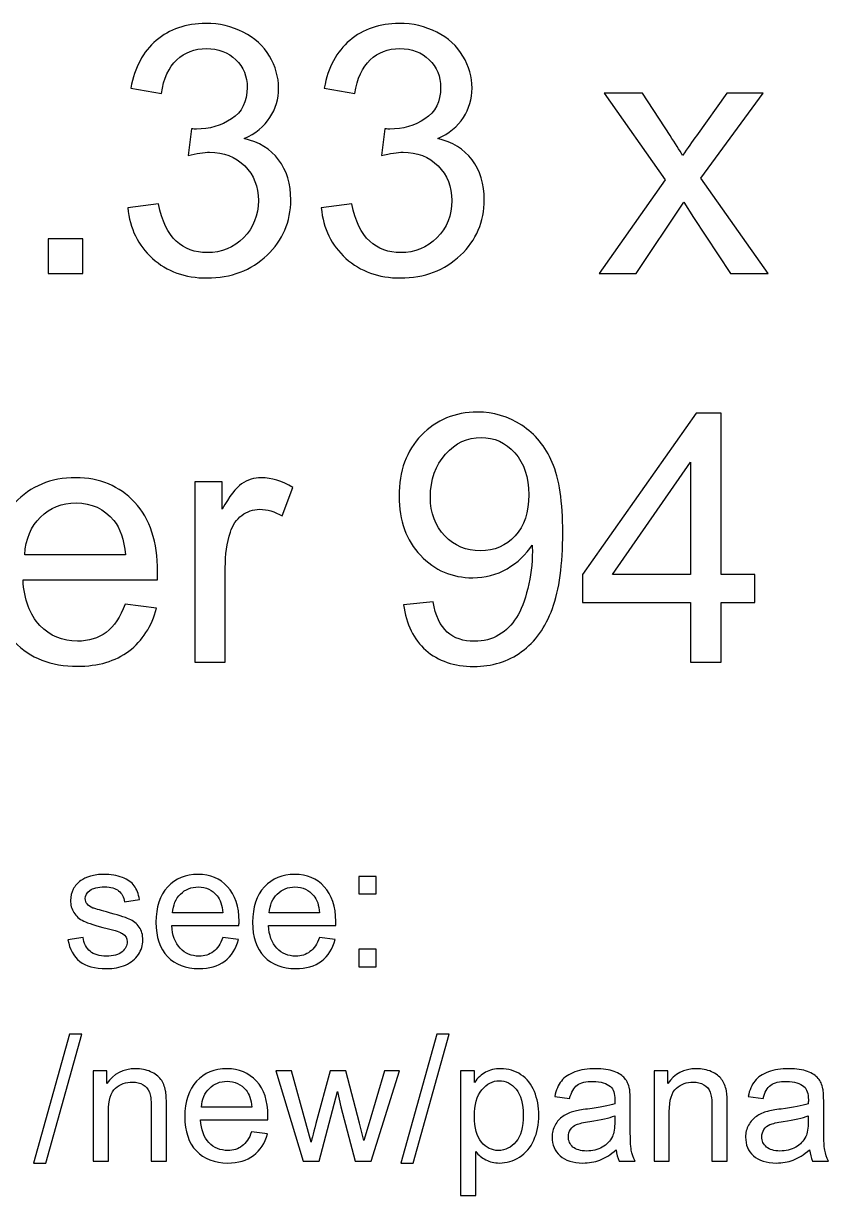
# Model space of a CAD drawing. Header units: inches. Extents: x -3.1 to 14.9, y -9.8 to 5.5.
# Drawn here: x -0.269 to 0.503, y 4.272 to 5.395 of the extents above; entities that cross this region are included whole.
import ezdxf

# ---------------------------------------------------------------- set-up
doc = ezdxf.new("R2010")
doc.units = ezdxf.units.IN
doc.header["$MEASUREMENT"] = 0
doc.layers.add('Layer 1', color=7, linetype='Continuous')

msp = doc.modelspace()

# ---------------------------------------------------------------- linework, layer by layer
at = {"layer": 'Layer 1', "color": 250}
for points, knots in [([(-0.1689, 5.2187), (-0.1689, 5.2187), (-0.1396, 5.2225), (-0.1396, 5.2225), (-0.1396, 5.2225), (-0.1363, 5.2059), (-0.1305, 5.194), (-0.1225, 5.1867), (-0.1225, 5.1867), (-0.1144, 5.1793), (-0.1045, 5.1757), (-0.0929, 5.1757), (-0.0929, 5.1757), (-0.0791, 5.1757), (-0.0675, 5.1804), (-0.058, 5.19), (-0.058, 5.19), (-0.0485, 5.1995), (-0.0438, 5.2114), (-0.0438, 5.2255), (-0.0438, 5.2255), (-0.0438, 5.2389), (-0.0481, 5.25), (-0.0569, 5.2588), (-0.0569, 5.2588), (-0.0658, 5.2675), (-0.0769, 5.2719), (-0.0905, 5.2719), (-0.0905, 5.2719), (-0.096, 5.2719), (-0.1029, 5.2708), (-0.1111, 5.2686), (-0.1111, 5.2686), (-0.1111, 5.2686), (-0.1079, 5.2943), (-0.1079, 5.2943), (-0.1079, 5.2943), (-0.1059, 5.2941), (-0.1044, 5.294), (-0.1031, 5.294), (-0.1031, 5.294), (-0.0907, 5.294), (-0.0795, 5.2973), (-0.0695, 5.3038), (-0.0695, 5.3038), (-0.0595, 5.3103), (-0.0545, 5.3203), (-0.0545, 5.3339), (-0.0545, 5.3339), (-0.0545, 5.3446), (-0.0581, 5.3535), (-0.0654, 5.3605), (-0.0654, 5.3605), (-0.0727, 5.3676), (-0.0821, 5.3712), (-0.0936, 5.3712), (-0.0936, 5.3712), (-0.105, 5.3712), (-0.1145, 5.3675), (-0.122, 5.3604), (-0.122, 5.3604), (-0.1296, 5.3533), (-0.1345, 5.3425), (-0.1367, 5.3282), (-0.1367, 5.3282), (-0.1367, 5.3282), (-0.166, 5.3334), (-0.166, 5.3334), (-0.166, 5.3334), (-0.1624, 5.353), (-0.1543, 5.3683), (-0.1416, 5.379), (-0.1416, 5.379), (-0.1289, 5.3898), (-0.1131, 5.3953), (-0.0942, 5.3953), (-0.0942, 5.3953), (-0.0812, 5.3953), (-0.0692, 5.3924), (-0.0583, 5.3869), (-0.0583, 5.3869), (-0.0473, 5.3813), (-0.0389, 5.3737), (-0.0331, 5.364), (-0.0331, 5.364), (-0.0273, 5.3543), (-0.0244, 5.3441), (-0.0244, 5.3332), (-0.0244, 5.3332), (-0.0244, 5.3229), (-0.0271, 5.3135), (-0.0327, 5.305), (-0.0327, 5.305), (-0.0383, 5.2966), (-0.0464, 5.2899), (-0.0573, 5.2849), (-0.0573, 5.2849), (-0.0431, 5.2817), (-0.0322, 5.2749), (-0.0244, 5.2646), (-0.0244, 5.2646), (-0.0166, 5.2544), (-0.0127, 5.2415), (-0.0127, 5.2262), (-0.0127, 5.2262), (-0.0127, 5.2053), (-0.0203, 5.1877), (-0.0355, 5.1732), (-0.0355, 5.1732), (-0.0506, 5.1587), (-0.0699, 5.1514), (-0.0931, 5.1514), (-0.0931, 5.1514), (-0.114, 5.1514), (-0.1314, 5.1577), (-0.1453, 5.1702), (-0.1453, 5.1702), (-0.1591, 5.1826), (-0.167, 5.1988), (-0.1689, 5.2187)], [0, 0, 0, 0, 0.032258, 0.032258, 0.032258, 0.032258, 0.064516, 0.064516, 0.064516, 0.064516, 0.096774, 0.096774, 0.096774, 0.096774, 0.129032, 0.129032, 0.129032, 0.129032, 0.16129, 0.16129, 0.16129, 0.16129, 0.193548, 0.193548, 0.193548, 0.193548, 0.225806, 0.225806, 0.225806, 0.225806, 0.258065, 0.258065, 0.258065, 0.258065, 0.290323, 0.290323, 0.290323, 0.290323, 0.322581, 0.322581, 0.322581, 0.322581, 0.354839, 0.354839, 0.354839, 0.354839, 0.387097, 0.387097, 0.387097, 0.387097, 0.419355, 0.419355, 0.419355, 0.419355, 0.451613, 0.451613, 0.451613, 0.451613, 0.483871, 0.483871, 0.483871, 0.483871, 0.516129, 0.516129, 0.516129, 0.516129, 0.548387, 0.548387, 0.548387, 0.548387, 0.580645, 0.580645, 0.580645, 0.580645, 0.612903, 0.612903, 0.612903, 0.612903, 0.645161, 0.645161, 0.645161, 0.645161, 0.677419, 0.677419, 0.677419, 0.677419, 0.709677, 0.709677, 0.709677, 0.709677, 0.741935, 0.741935, 0.741935, 0.741935, 0.774194, 0.774194, 0.774194, 0.774194, 0.806452, 0.806452, 0.806452, 0.806452, 0.83871, 0.83871, 0.83871, 0.83871, 0.870968, 0.870968, 0.870968, 0.870968, 0.903226, 0.903226, 0.903226, 0.903226, 0.935484, 0.935484, 0.935484, 0.935484, 1, 1, 1, 1]), ([(0.0165, 5.2187), (0.0165, 5.2187), (0.0457, 5.2225), (0.0457, 5.2225), (0.0457, 5.2225), (0.0491, 5.2059), (0.0549, 5.194), (0.0629, 5.1867), (0.0629, 5.1867), (0.071, 5.1793), (0.0809, 5.1757), (0.0925, 5.1757), (0.0925, 5.1757), (0.1062, 5.1757), (0.1179, 5.1804), (0.1274, 5.19), (0.1274, 5.19), (0.1369, 5.1995), (0.1416, 5.2114), (0.1416, 5.2255), (0.1416, 5.2255), (0.1416, 5.2389), (0.1372, 5.25), (0.1285, 5.2588), (0.1285, 5.2588), (0.1196, 5.2675), (0.1085, 5.2719), (0.0949, 5.2719), (0.0949, 5.2719), (0.0894, 5.2719), (0.0825, 5.2708), (0.0742, 5.2686), (0.0742, 5.2686), (0.0742, 5.2686), (0.0775, 5.2943), (0.0775, 5.2943), (0.0775, 5.2943), (0.0795, 5.2941), (0.081, 5.294), (0.0822, 5.294), (0.0822, 5.294), (0.0947, 5.294), (0.1059, 5.2973), (0.1159, 5.3038), (0.1159, 5.3038), (0.1259, 5.3103), (0.1309, 5.3203), (0.1309, 5.3339), (0.1309, 5.3339), (0.1309, 5.3446), (0.1272, 5.3535), (0.12, 5.3605), (0.12, 5.3605), (0.1127, 5.3676), (0.1033, 5.3712), (0.0918, 5.3712), (0.0918, 5.3712), (0.0804, 5.3712), (0.0709, 5.3675), (0.0634, 5.3604), (0.0634, 5.3604), (0.0557, 5.3533), (0.0509, 5.3425), (0.0487, 5.3282), (0.0487, 5.3282), (0.0487, 5.3282), (0.0194, 5.3334), (0.0194, 5.3334), (0.0194, 5.3334), (0.023, 5.353), (0.0311, 5.3683), (0.0438, 5.379), (0.0438, 5.379), (0.0565, 5.3898), (0.0723, 5.3953), (0.0912, 5.3953), (0.0912, 5.3953), (0.1042, 5.3953), (0.1162, 5.3924), (0.1271, 5.3869), (0.1271, 5.3869), (0.1381, 5.3813), (0.1465, 5.3737), (0.1523, 5.364), (0.1523, 5.364), (0.1581, 5.3543), (0.161, 5.3441), (0.161, 5.3332), (0.161, 5.3332), (0.161, 5.3229), (0.1582, 5.3135), (0.1527, 5.305), (0.1527, 5.305), (0.1471, 5.2966), (0.139, 5.2899), (0.1281, 5.2849), (0.1281, 5.2849), (0.1422, 5.2817), (0.1532, 5.2749), (0.161, 5.2646), (0.161, 5.2646), (0.1688, 5.2544), (0.1727, 5.2415), (0.1727, 5.2262), (0.1727, 5.2262), (0.1727, 5.2053), (0.1651, 5.1877), (0.1499, 5.1732), (0.1499, 5.1732), (0.1347, 5.1587), (0.1155, 5.1514), (0.0923, 5.1514), (0.0923, 5.1514), (0.0714, 5.1514), (0.054, 5.1577), (0.0401, 5.1702), (0.0401, 5.1702), (0.0263, 5.1826), (0.0184, 5.1988), (0.0165, 5.2187)], [0, 0, 0, 0, 0.032258, 0.032258, 0.032258, 0.032258, 0.064516, 0.064516, 0.064516, 0.064516, 0.096774, 0.096774, 0.096774, 0.096774, 0.129032, 0.129032, 0.129032, 0.129032, 0.16129, 0.16129, 0.16129, 0.16129, 0.193548, 0.193548, 0.193548, 0.193548, 0.225806, 0.225806, 0.225806, 0.225806, 0.258065, 0.258065, 0.258065, 0.258065, 0.290323, 0.290323, 0.290323, 0.290323, 0.322581, 0.322581, 0.322581, 0.322581, 0.354839, 0.354839, 0.354839, 0.354839, 0.387097, 0.387097, 0.387097, 0.387097, 0.419355, 0.419355, 0.419355, 0.419355, 0.451613, 0.451613, 0.451613, 0.451613, 0.483871, 0.483871, 0.483871, 0.483871, 0.516129, 0.516129, 0.516129, 0.516129, 0.548387, 0.548387, 0.548387, 0.548387, 0.580645, 0.580645, 0.580645, 0.580645, 0.612903, 0.612903, 0.612903, 0.612903, 0.645161, 0.645161, 0.645161, 0.645161, 0.677419, 0.677419, 0.677419, 0.677419, 0.709677, 0.709677, 0.709677, 0.709677, 0.741935, 0.741935, 0.741935, 0.741935, 0.774194, 0.774194, 0.774194, 0.774194, 0.806452, 0.806452, 0.806452, 0.806452, 0.83871, 0.83871, 0.83871, 0.83871, 0.870968, 0.870968, 0.870968, 0.870968, 0.903226, 0.903226, 0.903226, 0.903226, 0.935484, 0.935484, 0.935484, 0.935484, 1, 1, 1, 1]), ([(0.2829, 5.1557), (0.2829, 5.1557), (0.3461, 5.2455), (0.3461, 5.2455), (0.3461, 5.2455), (0.3461, 5.2455), (0.2876, 5.3285), (0.2876, 5.3285), (0.2876, 5.3285), (0.2876, 5.3285), (0.3242, 5.3285), (0.3242, 5.3285), (0.3242, 5.3285), (0.3242, 5.3285), (0.3508, 5.288), (0.3508, 5.288), (0.3508, 5.288), (0.3557, 5.2803), (0.3598, 5.2738), (0.3628, 5.2686), (0.3628, 5.2686), (0.3676, 5.2758), (0.372, 5.2821), (0.376, 5.2877), (0.376, 5.2877), (0.376, 5.2877), (0.4051, 5.3285), (0.4051, 5.3285), (0.4051, 5.3285), (0.4051, 5.3285), (0.4401, 5.3285), (0.4401, 5.3285), (0.4401, 5.3285), (0.4401, 5.3285), (0.3804, 5.2471), (0.3804, 5.2471), (0.3804, 5.2471), (0.3804, 5.2471), (0.4447, 5.1557), (0.4447, 5.1557), (0.4447, 5.1557), (0.4447, 5.1557), (0.4087, 5.1557), (0.4087, 5.1557), (0.4087, 5.1557), (0.4087, 5.1557), (0.3732, 5.2094), (0.3732, 5.2094), (0.3732, 5.2094), (0.3732, 5.2094), (0.3638, 5.2239), (0.3638, 5.2239), (0.3638, 5.2239), (0.3638, 5.2239), (0.3184, 5.1557), (0.3184, 5.1557), (0.3184, 5.1557), (0.3184, 5.1557), (0.2829, 5.1557), (0.2829, 5.1557)], [0, 0, 0, 0, 0.0625, 0.0625, 0.0625, 0.0625, 0.125, 0.125, 0.125, 0.125, 0.1875, 0.1875, 0.1875, 0.1875, 0.25, 0.25, 0.25, 0.25, 0.3125, 0.3125, 0.3125, 0.3125, 0.375, 0.375, 0.375, 0.375, 0.4375, 0.4375, 0.4375, 0.4375, 0.5, 0.5, 0.5, 0.5, 0.5625, 0.5625, 0.5625, 0.5625, 0.625, 0.625, 0.625, 0.625, 0.6875, 0.6875, 0.6875, 0.6875, 0.75, 0.75, 0.75, 0.75, 0.8125, 0.8125, 0.8125, 0.8125, 0.875, 0.875, 0.875, 0.875, 1, 1, 1, 1]), ([(-0.2453, 5.1557), (-0.2453, 5.1557), (-0.2453, 5.189), (-0.2453, 5.189), (-0.2453, 5.189), (-0.2453, 5.189), (-0.2119, 5.189), (-0.2119, 5.189), (-0.2119, 5.189), (-0.2119, 5.189), (-0.2119, 5.1557), (-0.2119, 5.1557), (-0.2119, 5.1557), (-0.2119, 5.1557), (-0.2453, 5.1557), (-0.2453, 5.1557)], [0, 0, 0, 0, 0.2, 0.2, 0.2, 0.2, 0.4, 0.4, 0.4, 0.4, 0.6, 0.6, 0.6, 0.6, 1, 1, 1, 1]), ([(0.0954, 4.8384), (0.0954, 4.8384), (0.1236, 4.841), (0.1236, 4.841), (0.1236, 4.841), (0.126, 4.8278), (0.1305, 4.8182), (0.1372, 4.8122), (0.1372, 4.8122), (0.144, 4.8063), (0.1526, 4.8033), (0.1631, 4.8033), (0.1631, 4.8033), (0.1721, 4.8033), (0.18, 4.8053), (0.1868, 4.8095), (0.1868, 4.8095), (0.1936, 4.8136), (0.1991, 4.8191), (0.2035, 4.826), (0.2035, 4.826), (0.2079, 4.8329), (0.2115, 4.8422), (0.2144, 4.8539), (0.2144, 4.8539), (0.2173, 4.8656), (0.2188, 4.8775), (0.2188, 4.8897), (0.2188, 4.8897), (0.2188, 4.891), (0.2187, 4.893), (0.2186, 4.8955), (0.2186, 4.8955), (0.2127, 4.8863), (0.2047, 4.8787), (0.1946, 4.8729), (0.1946, 4.8729), (0.1845, 4.867), (0.1735, 4.8642), (0.1617, 4.8642), (0.1617, 4.8642), (0.1419, 4.8642), (0.1252, 4.8713), (0.1115, 4.8857), (0.1115, 4.8857), (0.0979, 4.9), (0.091, 4.9188), (0.091, 4.9423), (0.091, 4.9423), (0.091, 4.9665), (0.0981, 4.9859), (0.1124, 5.0007), (0.1124, 5.0007), (0.1267, 5.0155), (0.1446, 5.0229), (0.1661, 5.0229), (0.1661, 5.0229), (0.1816, 5.0229), (0.1957, 5.0187), (0.2086, 5.0103), (0.2086, 5.0103), (0.2215, 5.002), (0.2312, 4.99), (0.2379, 4.9746), (0.2379, 4.9746), (0.2446, 4.9592), (0.2479, 4.9368), (0.2479, 4.9074), (0.2479, 4.9074), (0.2479, 4.877), (0.2446, 4.8527), (0.238, 4.8346), (0.238, 4.8346), (0.2314, 4.8165), (0.2215, 4.8028), (0.2085, 4.7934), (0.2085, 4.7934), (0.1954, 4.7839), (0.1801, 4.7792), (0.1625, 4.7792), (0.1625, 4.7792), (0.1438, 4.7792), (0.1286, 4.7844), (0.1167, 4.7948), (0.1167, 4.7948), (0.1049, 4.8051), (0.0978, 4.8197), (0.0954, 4.8384)], [0, 0, 0, 0, 0.043478, 0.043478, 0.043478, 0.043478, 0.086957, 0.086957, 0.086957, 0.086957, 0.130435, 0.130435, 0.130435, 0.130435, 0.173913, 0.173913, 0.173913, 0.173913, 0.217391, 0.217391, 0.217391, 0.217391, 0.26087, 0.26087, 0.26087, 0.26087, 0.304348, 0.304348, 0.304348, 0.304348, 0.347826, 0.347826, 0.347826, 0.347826, 0.391304, 0.391304, 0.391304, 0.391304, 0.434783, 0.434783, 0.434783, 0.434783, 0.478261, 0.478261, 0.478261, 0.478261, 0.521739, 0.521739, 0.521739, 0.521739, 0.565217, 0.565217, 0.565217, 0.565217, 0.608696, 0.608696, 0.608696, 0.608696, 0.652174, 0.652174, 0.652174, 0.652174, 0.695652, 0.695652, 0.695652, 0.695652, 0.73913, 0.73913, 0.73913, 0.73913, 0.782609, 0.782609, 0.782609, 0.782609, 0.826087, 0.826087, 0.826087, 0.826087, 0.869565, 0.869565, 0.869565, 0.869565, 0.913043, 0.913043, 0.913043, 0.913043, 1, 1, 1, 1]), ([(0.3703, 4.7833), (0.3703, 4.7833), (0.3703, 4.8404), (0.3703, 4.8404), (0.3703, 4.8404), (0.3703, 4.8404), (0.2668, 4.8404), (0.2668, 4.8404), (0.2668, 4.8404), (0.2668, 4.8404), (0.2668, 4.8673), (0.2668, 4.8673), (0.2668, 4.8673), (0.2668, 4.8673), (0.3757, 5.0219), (0.3757, 5.0219), (0.3757, 5.0219), (0.3757, 5.0219), (0.3996, 5.0219), (0.3996, 5.0219), (0.3996, 5.0219), (0.3996, 5.0219), (0.3996, 4.8673), (0.3996, 4.8673), (0.3996, 4.8673), (0.3996, 4.8673), (0.4319, 4.8673), (0.4319, 4.8673), (0.4319, 4.8673), (0.4319, 4.8673), (0.4319, 4.8404), (0.4319, 4.8404), (0.4319, 4.8404), (0.4319, 4.8404), (0.3996, 4.8404), (0.3996, 4.8404), (0.3996, 4.8404), (0.3996, 4.8404), (0.3996, 4.7833), (0.3996, 4.7833), (0.3996, 4.7833), (0.3996, 4.7833), (0.3703, 4.7833), (0.3703, 4.7833)], [0, 0, 0, 0, 0.083333, 0.083333, 0.083333, 0.083333, 0.166667, 0.166667, 0.166667, 0.166667, 0.25, 0.25, 0.25, 0.25, 0.333333, 0.333333, 0.333333, 0.333333, 0.416667, 0.416667, 0.416667, 0.416667, 0.5, 0.5, 0.5, 0.5, 0.583333, 0.583333, 0.583333, 0.583333, 0.666667, 0.666667, 0.666667, 0.666667, 0.75, 0.75, 0.75, 0.75, 0.833333, 0.833333, 0.833333, 0.833333, 1, 1, 1, 1]), ([(0.2154, 4.9438), (0.2154, 4.9605), (0.2109, 4.9739), (0.202, 4.9838), (0.202, 4.9838), (0.193, 4.9937), (0.1822, 4.9986), (0.1696, 4.9986), (0.1696, 4.9986), (0.1566, 4.9986), (0.1453, 4.9933), (0.1356, 4.9827), (0.1356, 4.9827), (0.126, 4.972), (0.1211, 4.9582), (0.1211, 4.9413), (0.1211, 4.9413), (0.1211, 4.9261), (0.1257, 4.9138), (0.1349, 4.9043), (0.1349, 4.9043), (0.1441, 4.8948), (0.1554, 4.89), (0.1688, 4.89), (0.1688, 4.89), (0.1824, 4.89), (0.1935, 4.8948), (0.2022, 4.9043), (0.2022, 4.9043), (0.211, 4.9138), (0.2154, 4.9269), (0.2154, 4.9438)], [0, 0, 0, 0, 0.111111, 0.111111, 0.111111, 0.111111, 0.222222, 0.222222, 0.222222, 0.222222, 0.333333, 0.333333, 0.333333, 0.333333, 0.444444, 0.444444, 0.444444, 0.444444, 0.555556, 0.555556, 0.555556, 0.555556, 0.666667, 0.666667, 0.666667, 0.666667, 0.777778, 0.777778, 0.777778, 0.777778, 1, 1, 1, 1]), ([(0.3703, 4.8673), (0.3703, 4.8673), (0.3703, 4.9748), (0.3703, 4.9748), (0.3703, 4.9748), (0.3703, 4.9748), (0.2956, 4.8673), (0.2956, 4.8673), (0.2956, 4.8673), (0.2956, 4.8673), (0.3703, 4.8673), (0.3703, 4.8673)], [0, 0, 0, 0, 0.25, 0.25, 0.25, 0.25, 0.5, 0.5, 0.5, 0.5, 1, 1, 1, 1]), ([(-0.1715, 4.8389), (-0.1715, 4.8389), (-0.1413, 4.8352), (-0.1413, 4.8352), (-0.1413, 4.8352), (-0.146, 4.8175), (-0.1549, 4.8038), (-0.1678, 4.794), (-0.1678, 4.794), (-0.1807, 4.7843), (-0.1972, 4.7794), (-0.2173, 4.7794), (-0.2173, 4.7794), (-0.2425, 4.7794), (-0.2626, 4.7872), (-0.2774, 4.8027), (-0.2774, 4.8027), (-0.2922, 4.8183), (-0.2996, 4.8401), (-0.2996, 4.8682), (-0.2996, 4.8682), (-0.2996, 4.8973), (-0.2921, 4.9199), (-0.2771, 4.9359), (-0.2771, 4.9359), (-0.2621, 4.952), (-0.2428, 4.96), (-0.2189, 4.96), (-0.2189, 4.96), (-0.1958, 4.96), (-0.1769, 4.9522), (-0.1623, 4.9364), (-0.1623, 4.9364), (-0.1476, 4.9207), (-0.1403, 4.8985), (-0.1403, 4.87), (-0.1403, 4.87), (-0.1403, 4.8683), (-0.1403, 4.8657), (-0.1404, 4.8622), (-0.1404, 4.8622), (-0.1404, 4.8622), (-0.2693, 4.8622), (-0.2693, 4.8622), (-0.2693, 4.8622), (-0.2683, 4.8432), (-0.2629, 4.8287), (-0.2532, 4.8186), (-0.2532, 4.8186), (-0.2435, 4.8085), (-0.2315, 4.8034), (-0.2171, 4.8034), (-0.2171, 4.8034), (-0.2064, 4.8034), (-0.1972, 4.8063), (-0.1896, 4.8119), (-0.1896, 4.8119), (-0.182, 4.8175), (-0.176, 4.8265), (-0.1715, 4.8389)], [0, 0, 0, 0, 0.0625, 0.0625, 0.0625, 0.0625, 0.125, 0.125, 0.125, 0.125, 0.1875, 0.1875, 0.1875, 0.1875, 0.25, 0.25, 0.25, 0.25, 0.3125, 0.3125, 0.3125, 0.3125, 0.375, 0.375, 0.375, 0.375, 0.4375, 0.4375, 0.4375, 0.4375, 0.5, 0.5, 0.5, 0.5, 0.5625, 0.5625, 0.5625, 0.5625, 0.625, 0.625, 0.625, 0.625, 0.6875, 0.6875, 0.6875, 0.6875, 0.75, 0.75, 0.75, 0.75, 0.8125, 0.8125, 0.8125, 0.8125, 0.875, 0.875, 0.875, 0.875, 1, 1, 1, 1]), ([(-0.1048, 4.7833), (-0.1048, 4.7833), (-0.1048, 4.9561), (-0.1048, 4.9561), (-0.1048, 4.9561), (-0.1048, 4.9561), (-0.0784, 4.9561), (-0.0784, 4.9561), (-0.0784, 4.9561), (-0.0784, 4.9561), (-0.0784, 4.9299), (-0.0784, 4.9299), (-0.0784, 4.9299), (-0.0717, 4.9422), (-0.0655, 4.9503), (-0.0598, 4.9542), (-0.0598, 4.9542), (-0.0541, 4.958), (-0.0478, 4.96), (-0.041, 4.96), (-0.041, 4.96), (-0.0311, 4.96), (-0.0211, 4.9569), (-0.0109, 4.9506), (-0.0109, 4.9506), (-0.0109, 4.9506), (-0.021, 4.9234), (-0.021, 4.9234), (-0.021, 4.9234), (-0.0281, 4.9277), (-0.0353, 4.9298), (-0.0424, 4.9298), (-0.0424, 4.9298), (-0.0489, 4.9298), (-0.0546, 4.9278), (-0.0597, 4.924), (-0.0597, 4.924), (-0.0648, 4.9201), (-0.0684, 4.9148), (-0.0706, 4.9079), (-0.0706, 4.9079), (-0.0739, 4.8975), (-0.0755, 4.8862), (-0.0755, 4.8738), (-0.0755, 4.8738), (-0.0755, 4.8738), (-0.0755, 4.7833), (-0.0755, 4.7833), (-0.0755, 4.7833), (-0.0755, 4.7833), (-0.1048, 4.7833), (-0.1048, 4.7833)], [0, 0, 0, 0, 0.071429, 0.071429, 0.071429, 0.071429, 0.142857, 0.142857, 0.142857, 0.142857, 0.214286, 0.214286, 0.214286, 0.214286, 0.285714, 0.285714, 0.285714, 0.285714, 0.357143, 0.357143, 0.357143, 0.357143, 0.428571, 0.428571, 0.428571, 0.428571, 0.5, 0.5, 0.5, 0.5, 0.571429, 0.571429, 0.571429, 0.571429, 0.642857, 0.642857, 0.642857, 0.642857, 0.714286, 0.714286, 0.714286, 0.714286, 0.785714, 0.785714, 0.785714, 0.785714, 0.857143, 0.857143, 0.857143, 0.857143, 1, 1, 1, 1]), ([(-0.2677, 4.8863), (-0.2677, 4.8863), (-0.1712, 4.8863), (-0.1712, 4.8863), (-0.1712, 4.8863), (-0.1725, 4.9008), (-0.1762, 4.9118), (-0.1823, 4.919), (-0.1823, 4.919), (-0.1916, 4.9303), (-0.2037, 4.9359), (-0.2185, 4.9359), (-0.2185, 4.9359), (-0.232, 4.9359), (-0.2433, 4.9314), (-0.2525, 4.9224), (-0.2525, 4.9224), (-0.2616, 4.9134), (-0.2667, 4.9014), (-0.2677, 4.8863)], [0, 0, 0, 0, 0.166667, 0.166667, 0.166667, 0.166667, 0.333333, 0.333333, 0.333333, 0.333333, 0.5, 0.5, 0.5, 0.5, 0.666667, 0.666667, 0.666667, 0.666667, 1, 1, 1, 1]), ([(-0.2263, 4.5174), (-0.2263, 4.5174), (-0.2118, 4.5197), (-0.2118, 4.5197), (-0.2118, 4.5197), (-0.211, 4.5139), (-0.2087, 4.5095), (-0.205, 4.5063), (-0.205, 4.5063), (-0.2013, 4.5033), (-0.1961, 4.5017), (-0.1894, 4.5017), (-0.1894, 4.5017), (-0.1827, 4.5017), (-0.1777, 4.5031), (-0.1744, 4.5058), (-0.1744, 4.5058), (-0.1712, 4.5086), (-0.1695, 4.5118), (-0.1695, 4.5155), (-0.1695, 4.5155), (-0.1695, 4.5188), (-0.171, 4.5214), (-0.1739, 4.5233), (-0.1739, 4.5233), (-0.1759, 4.5246), (-0.1809, 4.5262), (-0.1888, 4.5282), (-0.1888, 4.5282), (-0.1996, 4.531), (-0.207, 4.5333), (-0.2112, 4.5353), (-0.2112, 4.5353), (-0.2153, 4.5373), (-0.2185, 4.54), (-0.2206, 4.5435), (-0.2206, 4.5435), (-0.2228, 4.547), (-0.2238, 4.5509), (-0.2238, 4.5551), (-0.2238, 4.5551), (-0.2238, 4.559), (-0.2229, 4.5625), (-0.2212, 4.5658), (-0.2212, 4.5658), (-0.2194, 4.5691), (-0.217, 4.5718), (-0.214, 4.574), (-0.214, 4.574), (-0.2117, 4.5756), (-0.2086, 4.5771), (-0.2047, 4.5783), (-0.2047, 4.5783), (-0.2007, 4.5794), (-0.1965, 4.58), (-0.192, 4.58), (-0.192, 4.58), (-0.1852, 4.58), (-0.1793, 4.579), (-0.1741, 4.5771), (-0.1741, 4.5771), (-0.169, 4.5751), (-0.1652, 4.5725), (-0.1628, 4.5691), (-0.1628, 4.5691), (-0.1603, 4.5658), (-0.1587, 4.5613), (-0.1578, 4.5558), (-0.1578, 4.5558), (-0.1578, 4.5558), (-0.1721, 4.5538), (-0.1721, 4.5538), (-0.1721, 4.5538), (-0.1727, 4.5582), (-0.1746, 4.5617), (-0.1777, 4.5642), (-0.1777, 4.5642), (-0.1808, 4.5667), (-0.1853, 4.568), (-0.1909, 4.568), (-0.1909, 4.568), (-0.1977, 4.568), (-0.2025, 4.5668), (-0.2053, 4.5646), (-0.2053, 4.5646), (-0.2082, 4.5624), (-0.2097, 4.5598), (-0.2097, 4.5568), (-0.2097, 4.5568), (-0.2097, 4.5549), (-0.2091, 4.5532), (-0.2079, 4.5517), (-0.2079, 4.5517), (-0.2067, 4.5501), (-0.2048, 4.5488), (-0.2023, 4.5478), (-0.2023, 4.5478), (-0.2008, 4.5472), (-0.1965, 4.546), (-0.1893, 4.544), (-0.1893, 4.544), (-0.1789, 4.5413), (-0.1717, 4.539), (-0.1676, 4.5372), (-0.1676, 4.5372), (-0.1635, 4.5355), (-0.1603, 4.5329), (-0.158, 4.5295), (-0.158, 4.5295), (-0.1556, 4.5262), (-0.1545, 4.522), (-0.1545, 4.517), (-0.1545, 4.517), (-0.1545, 4.5121), (-0.1559, 4.5075), (-0.1588, 4.5032), (-0.1588, 4.5032), (-0.1616, 4.4989), (-0.1657, 4.4956), (-0.1711, 4.4932), (-0.1711, 4.4932), (-0.1764, 4.4908), (-0.1825, 4.4897), (-0.1893, 4.4897), (-0.1893, 4.4897), (-0.2006, 4.4897), (-0.2091, 4.492), (-0.215, 4.4967), (-0.215, 4.4967), (-0.2209, 4.5013), (-0.2246, 4.5083), (-0.2263, 4.5174)], [0, 0, 0, 0, 0.029412, 0.029412, 0.029412, 0.029412, 0.058824, 0.058824, 0.058824, 0.058824, 0.088235, 0.088235, 0.088235, 0.088235, 0.117647, 0.117647, 0.117647, 0.117647, 0.147059, 0.147059, 0.147059, 0.147059, 0.176471, 0.176471, 0.176471, 0.176471, 0.205882, 0.205882, 0.205882, 0.205882, 0.235294, 0.235294, 0.235294, 0.235294, 0.264706, 0.264706, 0.264706, 0.264706, 0.294118, 0.294118, 0.294118, 0.294118, 0.323529, 0.323529, 0.323529, 0.323529, 0.352941, 0.352941, 0.352941, 0.352941, 0.382353, 0.382353, 0.382353, 0.382353, 0.411765, 0.411765, 0.411765, 0.411765, 0.441176, 0.441176, 0.441176, 0.441176, 0.470588, 0.470588, 0.470588, 0.470588, 0.5, 0.5, 0.5, 0.5, 0.529412, 0.529412, 0.529412, 0.529412, 0.558824, 0.558824, 0.558824, 0.558824, 0.588235, 0.588235, 0.588235, 0.588235, 0.617647, 0.617647, 0.617647, 0.617647, 0.647059, 0.647059, 0.647059, 0.647059, 0.676471, 0.676471, 0.676471, 0.676471, 0.705882, 0.705882, 0.705882, 0.705882, 0.735294, 0.735294, 0.735294, 0.735294, 0.764706, 0.764706, 0.764706, 0.764706, 0.794118, 0.794118, 0.794118, 0.794118, 0.823529, 0.823529, 0.823529, 0.823529, 0.852941, 0.852941, 0.852941, 0.852941, 0.882353, 0.882353, 0.882353, 0.882353, 0.911765, 0.911765, 0.911765, 0.911765, 0.941176, 0.941176, 0.941176, 0.941176, 1, 1, 1, 1]), ([(-0.0779, 4.5195), (-0.0779, 4.5195), (-0.0628, 4.5176), (-0.0628, 4.5176), (-0.0628, 4.5176), (-0.0652, 4.5087), (-0.0696, 4.5019), (-0.076, 4.497), (-0.076, 4.497), (-0.0825, 4.4921), (-0.0908, 4.4897), (-0.1008, 4.4897), (-0.1008, 4.4897), (-0.1134, 4.4897), (-0.1234, 4.4936), (-0.1308, 4.5013), (-0.1308, 4.5013), (-0.1382, 4.5091), (-0.1419, 4.52), (-0.1419, 4.5341), (-0.1419, 4.5341), (-0.1419, 4.5486), (-0.1382, 4.5599), (-0.1307, 4.568), (-0.1307, 4.568), (-0.1232, 4.576), (-0.1135, 4.58), (-0.1016, 4.58), (-0.1016, 4.58), (-0.09, 4.58), (-0.0806, 4.5761), (-0.0733, 4.5682), (-0.0733, 4.5682), (-0.0659, 4.5603), (-0.0623, 4.5493), (-0.0623, 4.535), (-0.0623, 4.535), (-0.0623, 4.5341), (-0.0623, 4.5328), (-0.0624, 4.5311), (-0.0624, 4.5311), (-0.0624, 4.5311), (-0.1268, 4.5311), (-0.1268, 4.5311), (-0.1268, 4.5311), (-0.1263, 4.5216), (-0.1236, 4.5143), (-0.1187, 4.5093), (-0.1187, 4.5093), (-0.1139, 4.5042), (-0.1079, 4.5017), (-0.1007, 4.5017), (-0.1007, 4.5017), (-0.0953, 4.5017), (-0.0908, 4.5031), (-0.0869, 4.506), (-0.0869, 4.506), (-0.0831, 4.5088), (-0.0801, 4.5133), (-0.0779, 4.5195)], [0, 0, 0, 0, 0.0625, 0.0625, 0.0625, 0.0625, 0.125, 0.125, 0.125, 0.125, 0.1875, 0.1875, 0.1875, 0.1875, 0.25, 0.25, 0.25, 0.25, 0.3125, 0.3125, 0.3125, 0.3125, 0.375, 0.375, 0.375, 0.375, 0.4375, 0.4375, 0.4375, 0.4375, 0.5, 0.5, 0.5, 0.5, 0.5625, 0.5625, 0.5625, 0.5625, 0.625, 0.625, 0.625, 0.625, 0.6875, 0.6875, 0.6875, 0.6875, 0.75, 0.75, 0.75, 0.75, 0.8125, 0.8125, 0.8125, 0.8125, 0.875, 0.875, 0.875, 0.875, 1, 1, 1, 1]), ([(0.0148, 4.5195), (0.0148, 4.5195), (0.0299, 4.5176), (0.0299, 4.5176), (0.0299, 4.5176), (0.0275, 4.5087), (0.0231, 4.5019), (0.0167, 4.497), (0.0167, 4.497), (0.0102, 4.4921), (0.0019, 4.4897), (-0.0081, 4.4897), (-0.0081, 4.4897), (-0.0207, 4.4897), (-0.0308, 4.4936), (-0.0381, 4.5013), (-0.0381, 4.5013), (-0.0456, 4.5091), (-0.0493, 4.52), (-0.0493, 4.5341), (-0.0493, 4.5341), (-0.0493, 4.5486), (-0.0455, 4.5599), (-0.038, 4.568), (-0.038, 4.568), (-0.0305, 4.576), (-0.0208, 4.58), (-0.0089, 4.58), (-0.0089, 4.58), (0.0027, 4.58), (0.0121, 4.5761), (0.0194, 4.5682), (0.0194, 4.5682), (0.0267, 4.5603), (0.0304, 4.5493), (0.0304, 4.535), (0.0304, 4.535), (0.0304, 4.5341), (0.0304, 4.5328), (0.0303, 4.5311), (0.0303, 4.5311), (0.0303, 4.5311), (-0.0341, 4.5311), (-0.0341, 4.5311), (-0.0341, 4.5311), (-0.0336, 4.5216), (-0.0309, 4.5143), (-0.0261, 4.5093), (-0.0261, 4.5093), (-0.0212, 4.5042), (-0.0152, 4.5017), (-0.008, 4.5017), (-0.008, 4.5017), (-0.0026, 4.5017), (0.0019, 4.5031), (0.0057, 4.506), (0.0057, 4.506), (0.0096, 4.5088), (0.0126, 4.5133), (0.0148, 4.5195)], [0, 0, 0, 0, 0.0625, 0.0625, 0.0625, 0.0625, 0.125, 0.125, 0.125, 0.125, 0.1875, 0.1875, 0.1875, 0.1875, 0.25, 0.25, 0.25, 0.25, 0.3125, 0.3125, 0.3125, 0.3125, 0.375, 0.375, 0.375, 0.375, 0.4375, 0.4375, 0.4375, 0.4375, 0.5, 0.5, 0.5, 0.5, 0.5625, 0.5625, 0.5625, 0.5625, 0.625, 0.625, 0.625, 0.625, 0.6875, 0.6875, 0.6875, 0.6875, 0.75, 0.75, 0.75, 0.75, 0.8125, 0.8125, 0.8125, 0.8125, 0.875, 0.875, 0.875, 0.875, 1, 1, 1, 1]), ([(0.0524, 4.5614), (0.0524, 4.5614), (0.0524, 4.578), (0.0524, 4.578), (0.0524, 4.578), (0.0524, 4.578), (0.0691, 4.578), (0.0691, 4.578), (0.0691, 4.578), (0.0691, 4.578), (0.0691, 4.5614), (0.0691, 4.5614), (0.0691, 4.5614), (0.0691, 4.5614), (0.0524, 4.5614), (0.0524, 4.5614)], [0, 0, 0, 0, 0.2, 0.2, 0.2, 0.2, 0.4, 0.4, 0.4, 0.4, 0.6, 0.6, 0.6, 0.6, 1, 1, 1, 1]), ([(-0.126, 4.5431), (-0.126, 4.5431), (-0.0778, 4.5431), (-0.0778, 4.5431), (-0.0778, 4.5431), (-0.0784, 4.5504), (-0.0803, 4.5559), (-0.0833, 4.5595), (-0.0833, 4.5595), (-0.0879, 4.5651), (-0.094, 4.568), (-0.1014, 4.568), (-0.1014, 4.568), (-0.1081, 4.568), (-0.1138, 4.5657), (-0.1184, 4.5612), (-0.1184, 4.5612), (-0.123, 4.5567), (-0.1255, 4.5507), (-0.126, 4.5431)], [0, 0, 0, 0, 0.166667, 0.166667, 0.166667, 0.166667, 0.333333, 0.333333, 0.333333, 0.333333, 0.5, 0.5, 0.5, 0.5, 0.666667, 0.666667, 0.666667, 0.666667, 1, 1, 1, 1]), ([(-0.0333, 4.5431), (-0.0333, 4.5431), (0.0149, 4.5431), (0.0149, 4.5431), (0.0149, 4.5431), (0.0143, 4.5504), (0.0124, 4.5559), (0.0094, 4.5595), (0.0094, 4.5595), (0.0047, 4.5651), (-0.0013, 4.568), (-0.0087, 4.568), (-0.0087, 4.568), (-0.0154, 4.568), (-0.0211, 4.5657), (-0.0257, 4.5612), (-0.0257, 4.5612), (-0.0303, 4.5567), (-0.0328, 4.5507), (-0.0333, 4.5431)], [0, 0, 0, 0, 0.166667, 0.166667, 0.166667, 0.166667, 0.333333, 0.333333, 0.333333, 0.333333, 0.5, 0.5, 0.5, 0.5, 0.666667, 0.666667, 0.666667, 0.666667, 1, 1, 1, 1]), ([(0.0524, 4.4916), (0.0524, 4.4916), (0.0524, 4.5083), (0.0524, 4.5083), (0.0524, 4.5083), (0.0524, 4.5083), (0.0691, 4.5083), (0.0691, 4.5083), (0.0691, 4.5083), (0.0691, 4.5083), (0.0691, 4.4916), (0.0691, 4.4916), (0.0691, 4.4916), (0.0691, 4.4916), (0.0524, 4.4916), (0.0524, 4.4916)], [0, 0, 0, 0, 0.2, 0.2, 0.2, 0.2, 0.4, 0.4, 0.4, 0.4, 0.6, 0.6, 0.6, 0.6, 1, 1, 1, 1]), ([(-0.2594, 4.3034), (-0.2594, 4.3034), (-0.2248, 4.4268), (-0.2248, 4.4268), (-0.2248, 4.4268), (-0.2248, 4.4268), (-0.2131, 4.4268), (-0.2131, 4.4268), (-0.2131, 4.4268), (-0.2131, 4.4268), (-0.2476, 4.3034), (-0.2476, 4.3034), (-0.2476, 4.3034), (-0.2476, 4.3034), (-0.2594, 4.3034), (-0.2594, 4.3034)], [0, 0, 0, 0, 0.2, 0.2, 0.2, 0.2, 0.4, 0.4, 0.4, 0.4, 0.6, 0.6, 0.6, 0.6, 1, 1, 1, 1]), ([(0.0927, 4.3034), (0.0927, 4.3034), (0.1272, 4.4268), (0.1272, 4.4268), (0.1272, 4.4268), (0.1272, 4.4268), (0.139, 4.4268), (0.139, 4.4268), (0.139, 4.4268), (0.139, 4.4268), (0.1045, 4.3034), (0.1045, 4.3034), (0.1045, 4.3034), (0.1045, 4.3034), (0.0927, 4.3034), (0.0927, 4.3034)], [0, 0, 0, 0, 0.2, 0.2, 0.2, 0.2, 0.4, 0.4, 0.4, 0.4, 0.6, 0.6, 0.6, 0.6, 1, 1, 1, 1]), ([(-0.2021, 4.3054), (-0.2021, 4.3054), (-0.2021, 4.3918), (-0.2021, 4.3918), (-0.2021, 4.3918), (-0.2021, 4.3918), (-0.1889, 4.3918), (-0.1889, 4.3918), (-0.1889, 4.3918), (-0.1889, 4.3918), (-0.1889, 4.3796), (-0.1889, 4.3796), (-0.1889, 4.3796), (-0.1826, 4.3891), (-0.1734, 4.3938), (-0.1614, 4.3938), (-0.1614, 4.3938), (-0.1562, 4.3938), (-0.1514, 4.3929), (-0.1471, 4.391), (-0.1471, 4.391), (-0.1427, 4.3891), (-0.1394, 4.3867), (-0.1372, 4.3836), (-0.1372, 4.3836), (-0.1351, 4.3806), (-0.1336, 4.377), (-0.1327, 4.3728), (-0.1327, 4.3728), (-0.1321, 4.3701), (-0.1319, 4.3653), (-0.1319, 4.3586), (-0.1319, 4.3586), (-0.1319, 4.3586), (-0.1319, 4.3054), (-0.1319, 4.3054), (-0.1319, 4.3054), (-0.1319, 4.3054), (-0.1465, 4.3054), (-0.1465, 4.3054), (-0.1465, 4.3054), (-0.1465, 4.3054), (-0.1465, 4.358), (-0.1465, 4.358), (-0.1465, 4.358), (-0.1465, 4.364), (-0.1471, 4.3684), (-0.1482, 4.3714), (-0.1482, 4.3714), (-0.1494, 4.3743), (-0.1514, 4.3767), (-0.1543, 4.3785), (-0.1543, 4.3785), (-0.1572, 4.3802), (-0.1606, 4.3811), (-0.1645, 4.3811), (-0.1645, 4.3811), (-0.1707, 4.3811), (-0.1761, 4.3791), (-0.1807, 4.3752), (-0.1807, 4.3752), (-0.1852, 4.3712), (-0.1874, 4.3637), (-0.1874, 4.3526), (-0.1874, 4.3526), (-0.1874, 4.3526), (-0.1874, 4.3054), (-0.1874, 4.3054), (-0.1874, 4.3054), (-0.1874, 4.3054), (-0.2021, 4.3054), (-0.2021, 4.3054)], [0, 0, 0, 0, 0.052632, 0.052632, 0.052632, 0.052632, 0.105263, 0.105263, 0.105263, 0.105263, 0.157895, 0.157895, 0.157895, 0.157895, 0.210526, 0.210526, 0.210526, 0.210526, 0.263158, 0.263158, 0.263158, 0.263158, 0.315789, 0.315789, 0.315789, 0.315789, 0.368421, 0.368421, 0.368421, 0.368421, 0.421053, 0.421053, 0.421053, 0.421053, 0.473684, 0.473684, 0.473684, 0.473684, 0.526316, 0.526316, 0.526316, 0.526316, 0.578947, 0.578947, 0.578947, 0.578947, 0.631579, 0.631579, 0.631579, 0.631579, 0.684211, 0.684211, 0.684211, 0.684211, 0.736842, 0.736842, 0.736842, 0.736842, 0.789474, 0.789474, 0.789474, 0.789474, 0.842105, 0.842105, 0.842105, 0.842105, 0.894737, 0.894737, 0.894737, 0.894737, 1, 1, 1, 1]), ([(-0.0503, 4.3333), (-0.0503, 4.3333), (-0.0351, 4.3314), (-0.0351, 4.3314), (-0.0351, 4.3314), (-0.0375, 4.3225), (-0.0419, 4.3157), (-0.0484, 4.3108), (-0.0484, 4.3108), (-0.0548, 4.3059), (-0.0631, 4.3035), (-0.0731, 4.3035), (-0.0731, 4.3035), (-0.0858, 4.3035), (-0.0958, 4.3074), (-0.1032, 4.3151), (-0.1032, 4.3151), (-0.1106, 4.3229), (-0.1143, 4.3338), (-0.1143, 4.3479), (-0.1143, 4.3479), (-0.1143, 4.3625), (-0.1105, 4.3737), (-0.1031, 4.3818), (-0.1031, 4.3818), (-0.0956, 4.3898), (-0.0859, 4.3938), (-0.0739, 4.3938), (-0.0739, 4.3938), (-0.0624, 4.3938), (-0.0529, 4.3899), (-0.0456, 4.382), (-0.0456, 4.382), (-0.0383, 4.3741), (-0.0346, 4.3631), (-0.0346, 4.3488), (-0.0346, 4.3488), (-0.0346, 4.3479), (-0.0346, 4.3466), (-0.0347, 4.3449), (-0.0347, 4.3449), (-0.0347, 4.3449), (-0.0991, 4.3449), (-0.0991, 4.3449), (-0.0991, 4.3449), (-0.0986, 4.3354), (-0.0959, 4.3281), (-0.0911, 4.3231), (-0.0911, 4.3231), (-0.0863, 4.318), (-0.0803, 4.3155), (-0.073, 4.3155), (-0.073, 4.3155), (-0.0677, 4.3155), (-0.0631, 4.3169), (-0.0593, 4.3198), (-0.0593, 4.3198), (-0.0555, 4.3226), (-0.0525, 4.3271), (-0.0503, 4.3333)], [0, 0, 0, 0, 0.0625, 0.0625, 0.0625, 0.0625, 0.125, 0.125, 0.125, 0.125, 0.1875, 0.1875, 0.1875, 0.1875, 0.25, 0.25, 0.25, 0.25, 0.3125, 0.3125, 0.3125, 0.3125, 0.375, 0.375, 0.375, 0.375, 0.4375, 0.4375, 0.4375, 0.4375, 0.5, 0.5, 0.5, 0.5, 0.5625, 0.5625, 0.5625, 0.5625, 0.625, 0.625, 0.625, 0.625, 0.6875, 0.6875, 0.6875, 0.6875, 0.75, 0.75, 0.75, 0.75, 0.8125, 0.8125, 0.8125, 0.8125, 0.875, 0.875, 0.875, 0.875, 1, 1, 1, 1]), ([(-0.0008, 4.3054), (-0.0008, 4.3054), (-0.0272, 4.3918), (-0.0272, 4.3918), (-0.0272, 4.3918), (-0.0272, 4.3918), (-0.0121, 4.3918), (-0.0121, 4.3918), (-0.0121, 4.3918), (-0.0121, 4.3918), (0.0017, 4.342), (0.0017, 4.342), (0.0017, 4.342), (0.0017, 4.342), (0.0068, 4.3234), (0.0068, 4.3234), (0.0068, 4.3234), (0.007, 4.3243), (0.0085, 4.3303), (0.0113, 4.3412), (0.0113, 4.3412), (0.0113, 4.3412), (0.025, 4.3918), (0.025, 4.3918), (0.025, 4.3918), (0.025, 4.3918), (0.0401, 4.3918), (0.0401, 4.3918), (0.0401, 4.3918), (0.0401, 4.3918), (0.053, 4.3417), (0.053, 4.3417), (0.053, 4.3417), (0.053, 4.3417), (0.0574, 4.3252), (0.0574, 4.3252), (0.0574, 4.3252), (0.0574, 4.3252), (0.0623, 4.3419), (0.0623, 4.3419), (0.0623, 4.3419), (0.0623, 4.3419), (0.0771, 4.3918), (0.0771, 4.3918), (0.0771, 4.3918), (0.0771, 4.3918), (0.0914, 4.3918), (0.0914, 4.3918), (0.0914, 4.3918), (0.0914, 4.3918), (0.0643, 4.3054), (0.0643, 4.3054), (0.0643, 4.3054), (0.0643, 4.3054), (0.0491, 4.3054), (0.0491, 4.3054), (0.0491, 4.3054), (0.0491, 4.3054), (0.0354, 4.3572), (0.0354, 4.3572), (0.0354, 4.3572), (0.0354, 4.3572), (0.032, 4.3719), (0.032, 4.3719), (0.032, 4.3719), (0.032, 4.3719), (0.0146, 4.3054), (0.0146, 4.3054), (0.0146, 4.3054), (0.0146, 4.3054), (-0.0008, 4.3054), (-0.0008, 4.3054)], [0, 0, 0, 0, 0.052632, 0.052632, 0.052632, 0.052632, 0.105263, 0.105263, 0.105263, 0.105263, 0.157895, 0.157895, 0.157895, 0.157895, 0.210526, 0.210526, 0.210526, 0.210526, 0.263158, 0.263158, 0.263158, 0.263158, 0.315789, 0.315789, 0.315789, 0.315789, 0.368421, 0.368421, 0.368421, 0.368421, 0.421053, 0.421053, 0.421053, 0.421053, 0.473684, 0.473684, 0.473684, 0.473684, 0.526316, 0.526316, 0.526316, 0.526316, 0.578947, 0.578947, 0.578947, 0.578947, 0.631579, 0.631579, 0.631579, 0.631579, 0.684211, 0.684211, 0.684211, 0.684211, 0.736842, 0.736842, 0.736842, 0.736842, 0.789474, 0.789474, 0.789474, 0.789474, 0.842105, 0.842105, 0.842105, 0.842105, 0.894737, 0.894737, 0.894737, 0.894737, 1, 1, 1, 1]), ([(0.15, 4.2723), (0.15, 4.2723), (0.15, 4.3918), (0.15, 4.3918), (0.15, 4.3918), (0.15, 4.3918), (0.1633, 4.3918), (0.1633, 4.3918), (0.1633, 4.3918), (0.1633, 4.3918), (0.1633, 4.3806), (0.1633, 4.3806), (0.1633, 4.3806), (0.1664, 4.385), (0.17, 4.3883), (0.174, 4.3905), (0.174, 4.3905), (0.1779, 4.3927), (0.1827, 4.3938), (0.1884, 4.3938), (0.1884, 4.3938), (0.1957, 4.3938), (0.2022, 4.3919), (0.2079, 4.3881), (0.2079, 4.3881), (0.2136, 4.3843), (0.2178, 4.379), (0.2207, 4.372), (0.2207, 4.372), (0.2236, 4.3651), (0.225, 4.3575), (0.225, 4.3493), (0.225, 4.3493), (0.225, 4.3405), (0.2234, 4.3325), (0.2202, 4.3254), (0.2202, 4.3254), (0.2171, 4.3183), (0.2124, 4.3129), (0.2064, 4.3091), (0.2064, 4.3091), (0.2003, 4.3054), (0.194, 4.3035), (0.1873, 4.3035), (0.1873, 4.3035), (0.1824, 4.3035), (0.1781, 4.3045), (0.1742, 4.3066), (0.1742, 4.3066), (0.1703, 4.3086), (0.1671, 4.3112), (0.1646, 4.3144), (0.1646, 4.3144), (0.1646, 4.3144), (0.1646, 4.2723), (0.1646, 4.2723), (0.1646, 4.2723), (0.1646, 4.2723), (0.15, 4.2723), (0.15, 4.2723)], [0, 0, 0, 0, 0.0625, 0.0625, 0.0625, 0.0625, 0.125, 0.125, 0.125, 0.125, 0.1875, 0.1875, 0.1875, 0.1875, 0.25, 0.25, 0.25, 0.25, 0.3125, 0.3125, 0.3125, 0.3125, 0.375, 0.375, 0.375, 0.375, 0.4375, 0.4375, 0.4375, 0.4375, 0.5, 0.5, 0.5, 0.5, 0.5625, 0.5625, 0.5625, 0.5625, 0.625, 0.625, 0.625, 0.625, 0.6875, 0.6875, 0.6875, 0.6875, 0.75, 0.75, 0.75, 0.75, 0.8125, 0.8125, 0.8125, 0.8125, 0.875, 0.875, 0.875, 0.875, 1, 1, 1, 1]), ([(0.2991, 4.3161), (0.2936, 4.3115), (0.2884, 4.3082), (0.2834, 4.3063), (0.2834, 4.3063), (0.2784, 4.3044), (0.273, 4.3035), (0.2672, 4.3035), (0.2672, 4.3035), (0.2577, 4.3035), (0.2504, 4.3058), (0.2453, 4.3104), (0.2453, 4.3104), (0.2402, 4.3151), (0.2377, 4.321), (0.2377, 4.3282), (0.2377, 4.3282), (0.2377, 4.3325), (0.2386, 4.3363), (0.2406, 4.3398), (0.2406, 4.3398), (0.2425, 4.3433), (0.245, 4.3461), (0.2481, 4.3482), (0.2481, 4.3482), (0.2513, 4.3503), (0.2548, 4.352), (0.2587, 4.353), (0.2587, 4.353), (0.2616, 4.3538), (0.2659, 4.3545), (0.2717, 4.3552), (0.2717, 4.3552), (0.2835, 4.3566), (0.2922, 4.3583), (0.2978, 4.3603), (0.2978, 4.3603), (0.2979, 4.3623), (0.2979, 4.3636), (0.2979, 4.3641), (0.2979, 4.3641), (0.2979, 4.3701), (0.2965, 4.3743), (0.2937, 4.3767), (0.2937, 4.3767), (0.29, 4.38), (0.2844, 4.3817), (0.2771, 4.3817), (0.2771, 4.3817), (0.2702, 4.3817), (0.2651, 4.3805), (0.2618, 4.3781), (0.2618, 4.3781), (0.2585, 4.3756), (0.2561, 4.3714), (0.2545, 4.3652), (0.2545, 4.3652), (0.2545, 4.3652), (0.2402, 4.3672), (0.2402, 4.3672), (0.2402, 4.3672), (0.2415, 4.3733), (0.2437, 4.3783), (0.2466, 4.382), (0.2466, 4.382), (0.2496, 4.3858), (0.2539, 4.3887), (0.2596, 4.3908), (0.2596, 4.3908), (0.2652, 4.3928), (0.2717, 4.3938), (0.2792, 4.3938), (0.2792, 4.3938), (0.2866, 4.3938), (0.2926, 4.3929), (0.2972, 4.3912), (0.2972, 4.3912), (0.3018, 4.3895), (0.3052, 4.3873), (0.3074, 4.3846), (0.3074, 4.3846), (0.3095, 4.382), (0.311, 4.3787), (0.3119, 4.3747), (0.3119, 4.3747), (0.3124, 4.3722), (0.3126, 4.3677), (0.3126, 4.3612), (0.3126, 4.3612), (0.3126, 4.3612), (0.3126, 4.3416), (0.3126, 4.3416), (0.3126, 4.3416), (0.3126, 4.328), (0.3129, 4.3194), (0.3136, 4.3158), (0.3136, 4.3158), (0.3142, 4.3122), (0.3154, 4.3087), (0.3173, 4.3054), (0.3173, 4.3054), (0.3173, 4.3054), (0.302, 4.3054), (0.302, 4.3054), (0.302, 4.3054), (0.3005, 4.3085), (0.2995, 4.312), (0.2991, 4.3161)], [0, 0, 0, 0, 0.035714, 0.035714, 0.035714, 0.035714, 0.071429, 0.071429, 0.071429, 0.071429, 0.107143, 0.107143, 0.107143, 0.107143, 0.142857, 0.142857, 0.142857, 0.142857, 0.178571, 0.178571, 0.178571, 0.178571, 0.214286, 0.214286, 0.214286, 0.214286, 0.25, 0.25, 0.25, 0.25, 0.285714, 0.285714, 0.285714, 0.285714, 0.321429, 0.321429, 0.321429, 0.321429, 0.357143, 0.357143, 0.357143, 0.357143, 0.392857, 0.392857, 0.392857, 0.392857, 0.428571, 0.428571, 0.428571, 0.428571, 0.464286, 0.464286, 0.464286, 0.464286, 0.5, 0.5, 0.5, 0.5, 0.535714, 0.535714, 0.535714, 0.535714, 0.571429, 0.571429, 0.571429, 0.571429, 0.607143, 0.607143, 0.607143, 0.607143, 0.642857, 0.642857, 0.642857, 0.642857, 0.678571, 0.678571, 0.678571, 0.678571, 0.714286, 0.714286, 0.714286, 0.714286, 0.75, 0.75, 0.75, 0.75, 0.785714, 0.785714, 0.785714, 0.785714, 0.821429, 0.821429, 0.821429, 0.821429, 0.857143, 0.857143, 0.857143, 0.857143, 0.892857, 0.892857, 0.892857, 0.892857, 0.928571, 0.928571, 0.928571, 0.928571, 1, 1, 1, 1]), ([(0.3354, 4.3054), (0.3354, 4.3054), (0.3354, 4.3918), (0.3354, 4.3918), (0.3354, 4.3918), (0.3354, 4.3918), (0.3485, 4.3918), (0.3485, 4.3918), (0.3485, 4.3918), (0.3485, 4.3918), (0.3485, 4.3796), (0.3485, 4.3796), (0.3485, 4.3796), (0.3549, 4.3891), (0.364, 4.3938), (0.376, 4.3938), (0.376, 4.3938), (0.3812, 4.3938), (0.386, 4.3929), (0.3904, 4.391), (0.3904, 4.391), (0.3948, 4.3891), (0.398, 4.3867), (0.4002, 4.3836), (0.4002, 4.3836), (0.4024, 4.3806), (0.4039, 4.377), (0.4048, 4.3728), (0.4048, 4.3728), (0.4053, 4.3701), (0.4056, 4.3653), (0.4056, 4.3586), (0.4056, 4.3586), (0.4056, 4.3586), (0.4056, 4.3054), (0.4056, 4.3054), (0.4056, 4.3054), (0.4056, 4.3054), (0.3909, 4.3054), (0.3909, 4.3054), (0.3909, 4.3054), (0.3909, 4.3054), (0.3909, 4.358), (0.3909, 4.358), (0.3909, 4.358), (0.3909, 4.364), (0.3904, 4.3684), (0.3892, 4.3714), (0.3892, 4.3714), (0.3881, 4.3743), (0.386, 4.3767), (0.3832, 4.3785), (0.3832, 4.3785), (0.3802, 4.3802), (0.3769, 4.3811), (0.3729, 4.3811), (0.3729, 4.3811), (0.3667, 4.3811), (0.3613, 4.3791), (0.3568, 4.3752), (0.3568, 4.3752), (0.3522, 4.3712), (0.35, 4.3637), (0.35, 4.3526), (0.35, 4.3526), (0.35, 4.3526), (0.35, 4.3054), (0.35, 4.3054), (0.35, 4.3054), (0.35, 4.3054), (0.3354, 4.3054), (0.3354, 4.3054)], [0, 0, 0, 0, 0.052632, 0.052632, 0.052632, 0.052632, 0.105263, 0.105263, 0.105263, 0.105263, 0.157895, 0.157895, 0.157895, 0.157895, 0.210526, 0.210526, 0.210526, 0.210526, 0.263158, 0.263158, 0.263158, 0.263158, 0.315789, 0.315789, 0.315789, 0.315789, 0.368421, 0.368421, 0.368421, 0.368421, 0.421053, 0.421053, 0.421053, 0.421053, 0.473684, 0.473684, 0.473684, 0.473684, 0.526316, 0.526316, 0.526316, 0.526316, 0.578947, 0.578947, 0.578947, 0.578947, 0.631579, 0.631579, 0.631579, 0.631579, 0.684211, 0.684211, 0.684211, 0.684211, 0.736842, 0.736842, 0.736842, 0.736842, 0.789474, 0.789474, 0.789474, 0.789474, 0.842105, 0.842105, 0.842105, 0.842105, 0.894737, 0.894737, 0.894737, 0.894737, 1, 1, 1, 1]), ([(0.4844, 4.3161), (0.479, 4.3115), (0.4738, 4.3082), (0.4688, 4.3063), (0.4688, 4.3063), (0.4637, 4.3044), (0.4584, 4.3035), (0.4526, 4.3035), (0.4526, 4.3035), (0.4431, 4.3035), (0.4358, 4.3058), (0.4307, 4.3104), (0.4307, 4.3104), (0.4256, 4.3151), (0.4231, 4.321), (0.4231, 4.3282), (0.4231, 4.3282), (0.4231, 4.3325), (0.424, 4.3363), (0.426, 4.3398), (0.426, 4.3398), (0.4279, 4.3433), (0.4304, 4.3461), (0.4335, 4.3482), (0.4335, 4.3482), (0.4367, 4.3503), (0.4402, 4.352), (0.4441, 4.353), (0.4441, 4.353), (0.4469, 4.3538), (0.4513, 4.3545), (0.4571, 4.3552), (0.4571, 4.3552), (0.4689, 4.3566), (0.4776, 4.3583), (0.4832, 4.3603), (0.4832, 4.3603), (0.4833, 4.3623), (0.4833, 4.3636), (0.4833, 4.3641), (0.4833, 4.3641), (0.4833, 4.3701), (0.4819, 4.3743), (0.4791, 4.3767), (0.4791, 4.3767), (0.4754, 4.38), (0.4698, 4.3817), (0.4625, 4.3817), (0.4625, 4.3817), (0.4556, 4.3817), (0.4505, 4.3805), (0.4472, 4.3781), (0.4472, 4.3781), (0.4439, 4.3756), (0.4415, 4.3714), (0.4399, 4.3652), (0.4399, 4.3652), (0.4399, 4.3652), (0.4256, 4.3672), (0.4256, 4.3672), (0.4256, 4.3672), (0.4269, 4.3733), (0.429, 4.3783), (0.432, 4.382), (0.432, 4.382), (0.435, 4.3858), (0.4393, 4.3887), (0.445, 4.3908), (0.445, 4.3908), (0.4506, 4.3928), (0.4571, 4.3938), (0.4646, 4.3938), (0.4646, 4.3938), (0.472, 4.3938), (0.4779, 4.3929), (0.4825, 4.3912), (0.4825, 4.3912), (0.4872, 4.3895), (0.4905, 4.3873), (0.4927, 4.3846), (0.4927, 4.3846), (0.4949, 4.382), (0.4964, 4.3787), (0.4973, 4.3747), (0.4973, 4.3747), (0.4978, 4.3722), (0.498, 4.3677), (0.498, 4.3612), (0.498, 4.3612), (0.498, 4.3612), (0.498, 4.3416), (0.498, 4.3416), (0.498, 4.3416), (0.498, 4.328), (0.4983, 4.3194), (0.499, 4.3158), (0.499, 4.3158), (0.4996, 4.3122), (0.5008, 4.3087), (0.5027, 4.3054), (0.5027, 4.3054), (0.5027, 4.3054), (0.4874, 4.3054), (0.4874, 4.3054), (0.4874, 4.3054), (0.4859, 4.3085), (0.4849, 4.312), (0.4844, 4.3161)], [0, 0, 0, 0, 0.035714, 0.035714, 0.035714, 0.035714, 0.071429, 0.071429, 0.071429, 0.071429, 0.107143, 0.107143, 0.107143, 0.107143, 0.142857, 0.142857, 0.142857, 0.142857, 0.178571, 0.178571, 0.178571, 0.178571, 0.214286, 0.214286, 0.214286, 0.214286, 0.25, 0.25, 0.25, 0.25, 0.285714, 0.285714, 0.285714, 0.285714, 0.321429, 0.321429, 0.321429, 0.321429, 0.357143, 0.357143, 0.357143, 0.357143, 0.392857, 0.392857, 0.392857, 0.392857, 0.428571, 0.428571, 0.428571, 0.428571, 0.464286, 0.464286, 0.464286, 0.464286, 0.5, 0.5, 0.5, 0.5, 0.535714, 0.535714, 0.535714, 0.535714, 0.571429, 0.571429, 0.571429, 0.571429, 0.607143, 0.607143, 0.607143, 0.607143, 0.642857, 0.642857, 0.642857, 0.642857, 0.678571, 0.678571, 0.678571, 0.678571, 0.714286, 0.714286, 0.714286, 0.714286, 0.75, 0.75, 0.75, 0.75, 0.785714, 0.785714, 0.785714, 0.785714, 0.821429, 0.821429, 0.821429, 0.821429, 0.857143, 0.857143, 0.857143, 0.857143, 0.892857, 0.892857, 0.892857, 0.892857, 0.928571, 0.928571, 0.928571, 0.928571, 1, 1, 1, 1]), ([(-0.0983, 4.357), (-0.0983, 4.357), (-0.0501, 4.357), (-0.0501, 4.357), (-0.0501, 4.357), (-0.0507, 4.3642), (-0.0526, 4.3697), (-0.0556, 4.3733), (-0.0556, 4.3733), (-0.0603, 4.3789), (-0.0663, 4.3818), (-0.0738, 4.3818), (-0.0738, 4.3818), (-0.0805, 4.3818), (-0.0861, 4.3795), (-0.0907, 4.375), (-0.0907, 4.375), (-0.0953, 4.3705), (-0.0978, 4.3645), (-0.0983, 4.357)], [0, 0, 0, 0, 0.166667, 0.166667, 0.166667, 0.166667, 0.333333, 0.333333, 0.333333, 0.333333, 0.5, 0.5, 0.5, 0.5, 0.666667, 0.666667, 0.666667, 0.666667, 1, 1, 1, 1]), ([(0.1632, 4.3481), (0.1632, 4.337), (0.1655, 4.3288), (0.17, 4.3235), (0.17, 4.3235), (0.1745, 4.3182), (0.1799, 4.3155), (0.1863, 4.3155), (0.1863, 4.3155), (0.1928, 4.3155), (0.1984, 4.3183), (0.2031, 4.3238), (0.2031, 4.3238), (0.2077, 4.3293), (0.21, 4.3378), (0.21, 4.3494), (0.21, 4.3494), (0.21, 4.3604), (0.2077, 4.3686), (0.2032, 4.3741), (0.2032, 4.3741), (0.1987, 4.3796), (0.1933, 4.3823), (0.187, 4.3823), (0.187, 4.3823), (0.1807, 4.3823), (0.1752, 4.3794), (0.1704, 4.3736), (0.1704, 4.3736), (0.1656, 4.3678), (0.1632, 4.3593), (0.1632, 4.3481)], [0, 0, 0, 0, 0.111111, 0.111111, 0.111111, 0.111111, 0.222222, 0.222222, 0.222222, 0.222222, 0.333333, 0.333333, 0.333333, 0.333333, 0.444444, 0.444444, 0.444444, 0.444444, 0.555556, 0.555556, 0.555556, 0.555556, 0.666667, 0.666667, 0.666667, 0.666667, 0.777778, 0.777778, 0.777778, 0.777778, 1, 1, 1, 1]), ([(0.2978, 4.3488), (0.2925, 4.3466), (0.2845, 4.3448), (0.2739, 4.3433), (0.2739, 4.3433), (0.2679, 4.3424), (0.2636, 4.3414), (0.2611, 4.3403), (0.2611, 4.3403), (0.2586, 4.3393), (0.2567, 4.3377), (0.2554, 4.3356), (0.2554, 4.3356), (0.254, 4.3335), (0.2533, 4.3312), (0.2533, 4.3286), (0.2533, 4.3286), (0.2533, 4.3247), (0.2548, 4.3215), (0.2577, 4.3188), (0.2577, 4.3188), (0.2607, 4.3163), (0.265, 4.315), (0.2707, 4.315), (0.2707, 4.315), (0.2764, 4.315), (0.2814, 4.3162), (0.2858, 4.3186), (0.2858, 4.3186), (0.2902, 4.3211), (0.2934, 4.3245), (0.2955, 4.3288), (0.2955, 4.3288), (0.2971, 4.3321), (0.2978, 4.337), (0.2978, 4.3434), (0.2978, 4.3434), (0.2978, 4.3434), (0.2978, 4.3488), (0.2978, 4.3488)], [0, 0, 0, 0, 0.090909, 0.090909, 0.090909, 0.090909, 0.181818, 0.181818, 0.181818, 0.181818, 0.272727, 0.272727, 0.272727, 0.272727, 0.363636, 0.363636, 0.363636, 0.363636, 0.454545, 0.454545, 0.454545, 0.454545, 0.545455, 0.545455, 0.545455, 0.545455, 0.636364, 0.636364, 0.636364, 0.636364, 0.727273, 0.727273, 0.727273, 0.727273, 0.818182, 0.818182, 0.818182, 0.818182, 1, 1, 1, 1]), ([(0.4832, 4.3488), (0.4779, 4.3466), (0.4699, 4.3448), (0.4593, 4.3433), (0.4593, 4.3433), (0.4533, 4.3424), (0.449, 4.3414), (0.4465, 4.3403), (0.4465, 4.3403), (0.444, 4.3393), (0.4421, 4.3377), (0.4407, 4.3356), (0.4407, 4.3356), (0.4394, 4.3335), (0.4387, 4.3312), (0.4387, 4.3286), (0.4387, 4.3286), (0.4387, 4.3247), (0.4402, 4.3215), (0.4431, 4.3188), (0.4431, 4.3188), (0.4461, 4.3163), (0.4504, 4.315), (0.4561, 4.315), (0.4561, 4.315), (0.4617, 4.315), (0.4668, 4.3162), (0.4712, 4.3186), (0.4712, 4.3186), (0.4755, 4.3211), (0.4788, 4.3245), (0.4809, 4.3288), (0.4809, 4.3288), (0.4824, 4.3321), (0.4832, 4.337), (0.4832, 4.3434), (0.4832, 4.3434), (0.4832, 4.3434), (0.4832, 4.3488), (0.4832, 4.3488)], [0, 0, 0, 0, 0.090909, 0.090909, 0.090909, 0.090909, 0.181818, 0.181818, 0.181818, 0.181818, 0.272727, 0.272727, 0.272727, 0.272727, 0.363636, 0.363636, 0.363636, 0.363636, 0.454545, 0.454545, 0.454545, 0.454545, 0.545455, 0.545455, 0.545455, 0.545455, 0.636364, 0.636364, 0.636364, 0.636364, 0.727273, 0.727273, 0.727273, 0.727273, 0.818182, 0.818182, 0.818182, 0.818182, 1, 1, 1, 1])]:
    msp.add_open_spline(points, degree=3, knots=knots, dxfattribs=at)

doc.saveas('drawing.dxf')
